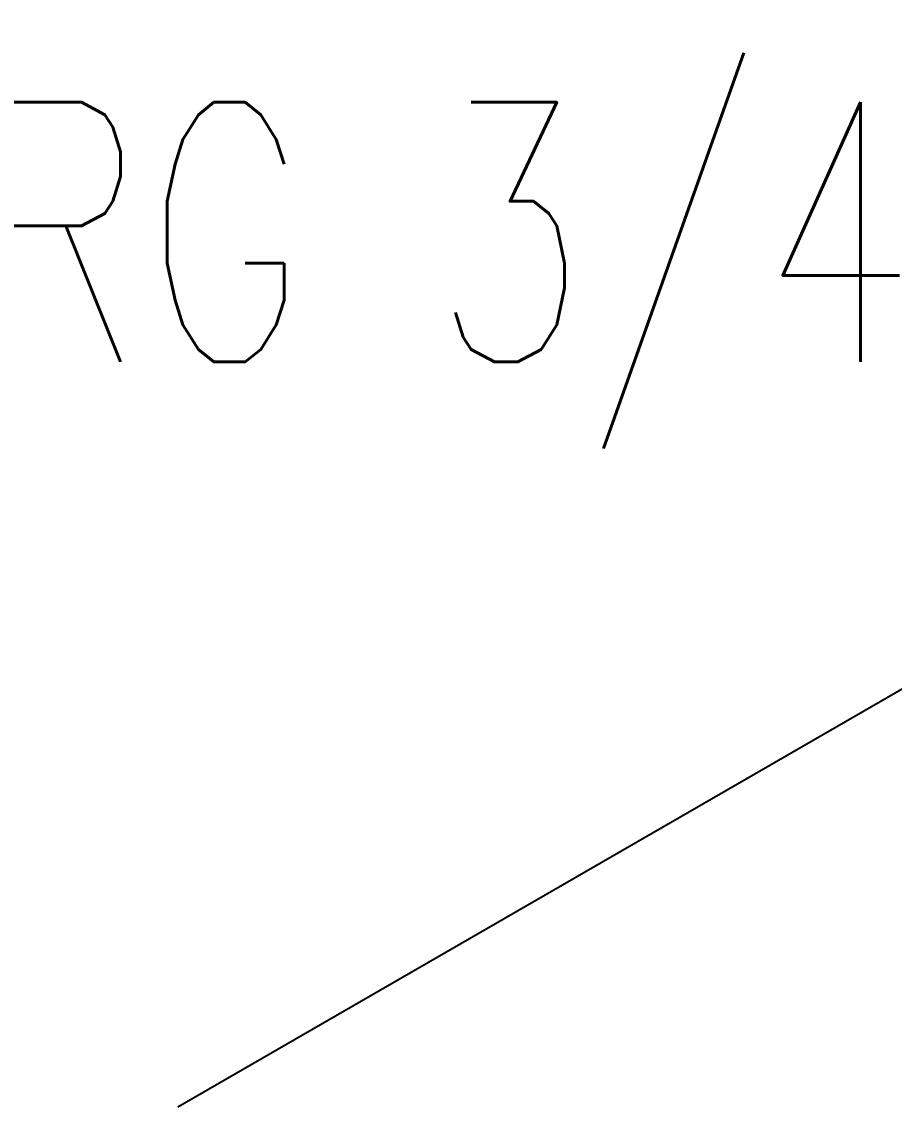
# Model space of a CAD drawing. Header units: millimetres. Extents: x 474.7 to 528.3, y 13.1 to 23.5.
# Drawn here: x 511.4086 to 511.5766, y 16.5443 to 16.7534 of the extents above; entities that cross this region are included whole.
import ezdxf

# ---------------------------------------------------------------- set-up
doc = ezdxf.new("R2010")
doc.units = ezdxf.units.MM
doc.header["$LTSCALE"] = 2.5
for name, color, linetype in [('AF-PVCH', 140, 'Continuous'), ('I-AGUA FRIA', 5, 'Continuous'), ('I-ARQ', 8, 'Continuous'), ('I-CONEXAO', 1, 'Continuous'), ('I-NORMO_INST', 4, 'Continuous')]:
    doc.layers.add(name, color=color, linetype=linetype)
doc.styles.add('25', font='ROMANS.SHX', dxfattribs={"width": 0.7, "height": 0.05})

# ---------------------------------------------------------------- blocks, each defined once
blk = doc.blocks.new('*X9')
at = {"color": 0}
for p, q in [((6.71493, 15.0199), (6.73672, 15.04169)), ((6.71741, 15.01708), (6.74237, 15.04203)), ((6.72036, 15.01472), (6.74747, 15.04183)), ((6.72377, 15.01283), (6.75214, 15.0412)), ((6.71331, 15.02358), (6.73027, 15.04054)), ((6.72754, 15.0113), (6.75647, 15.04022)), ((6.71402, 15.0296), (6.72138, 15.03696)), ((6.73171, 15.01017), (6.76039, 15.03884)), ((6.73625, 15.0094), (6.76394, 15.03709)), ((6.74118, 15.00902), (6.76708, 15.03492)), ((6.74659, 15.00914), (6.76973, 15.03228)), ((6.75269, 15.00993), (6.77179, 15.02902)), ((6.76017, 15.0121), (6.77237, 15.02431))]:
    blk.add_line(p, q, dxfattribs=at)
blk = doc.blocks.new('RG5')
at = {"layer": 'I-CONEXAO'}
for p, q in [((-0.05366, 0.00409), (-0.00782, 0.03057)), ((0.01, -0.0318), (0.05585, -0.00533)), ((-0.02013, -0.01162), (-0.04578, -0.02643)), ((-0.02417, -0.03891), (-0.0674, -0.01395))]:
    blk.add_line(p, q, dxfattribs=at)
blk.add_lwpolyline([(-0.02967, 0.00001, 0.161289), (-0.02777, -0.00571, 0.106183), (-0.02098, -0.01167, 0.070456), (-0.01194, -0.01515, 0.056723), (0, -0.0165, 0.056723), (0.01194, -0.01515, 0.070456), (0.02098, -0.01167, 0.106183), (0.02777, -0.00571, 0.161289), (0.02967, 0.00001, 0.161289), (0.02777, 0.00574, 0.106183), (0.02098, 0.01169, 0.070456), (0.01194, 0.01517, 0.056723), (0, 0.01653, 0.056723), (-0.01194, 0.01517, 0.070456), (-0.02098, 0.01169, 0.106183), (-0.02777, 0.00574, 0.161289)], format="xyb", close=True, dxfattribs=at)
at = {"color": 8}
blk.add_blockref('*X9', (-6.74278, -15.0255), dxfattribs=at)
blk = doc.blocks.new('*U49')
at = {"layer": 'AF-PVCH', "xscale": -1, "rotation": 59.99999999999946}
blk.add_blockref('RG5', (-0.00265, -0.0005, 5.21361), dxfattribs=at)
at = {"layer": 'I-NORMO_INST', "style": '25', "width": 0.7}
blk.add_text('RG 3/4" ', height=0.05, dxfattribs=at).set_placement((0.06913, 0.00763))

msp = doc.modelspace()

# ---------------------------------------------------------------- linework, layer by layer
at = {"layer": 'I-ARQ', "extrusion": (0, 0.816497, 0.57735)}
msp.add_line((511.58007, 16.626, 22.87051), (511.43865, 16.54435, 22.98598), dxfattribs=at)
msp.add_line((511.58007, 16.626, 22.87051), (511.43865, 16.54435, 22.98598), dxfattribs=at)

# ---------------------------------------------------------------- block references
at = {"layer": 'I-AGUA FRIA'}
msp.add_blockref('*U49', (511.33145, 16.68024, 23.52592), dxfattribs=at)

doc.saveas('drawing.dxf')
